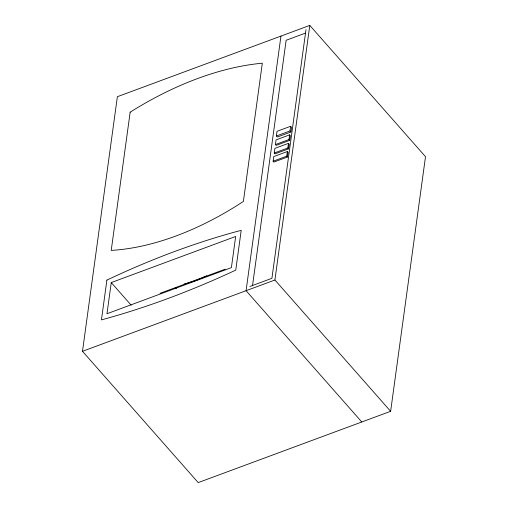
<?xml version="1.0" encoding="UTF-8"?>
<svg xmlns="http://www.w3.org/2000/svg" width="508" height="508" viewBox="0 0 508 508"><rect width="100%" height="100%" fill="white"/><g stroke="black" fill="none" stroke-linecap="round" stroke-linejoin="round"><path stroke-width="0.76" d="M82.493 351.307L117.367 96.704L309.791 25.4L425.507 156.693L390.633 411.296L198.209 482.6L82.493 351.307L274.917 280.003L309.791 25.4M111.252 282.575L106.978 313.741L231.394 267.64L235.668 236.474L111.252 282.575L131.121 305.124M280.949 36.087L246.075 290.69L361.791 421.983M252.501 285.826L286.137 40.272L305.238 33.198M276.384 135.992L277.025 131.318L290.601 126.289L291.516 127.33L290.874 132.004L277.298 137.033L276.384 135.992L289.96 130.962L290.601 126.289M273.139 161.227L273.78 156.553L287.357 151.524L288.087 152.356L287.445 157.029L273.869 162.058L273.139 161.227L286.715 156.197L287.357 151.524M274.263 153.035L274.904 148.361L288.474 143.332L289.211 144.164L288.569 148.838L274.993 153.867L274.263 153.035L287.839 148.006L288.474 143.332M275.425 144.564L276.066 139.891L289.636 134.861L290.366 135.693L289.725 140.367L276.155 145.396L275.425 144.564L288.995 139.535L289.636 134.861M305.987 29.616L271.92 278.308L249.879 286.474M160.001 293.326L225.196 269.164M289.96 130.962L290.874 132.004M288.995 139.535L289.725 140.367M287.839 148.006L288.569 148.838M286.715 156.197L287.445 157.029M274.917 280.003L390.633 411.296M175.292 287.369L176.339 288.557M206.546 275.8A99.346 67.539 7.8 0 1 184.087 284.023M106.89 280.105L101.441 319.881A682.676 393.637 -41.4 0 0 235.756 270.11L241.205 230.334A638.797 368.332 -41.4 0 0 106.89 280.105M130.162 112.173L111.227 250.393A232.296 133.947 -41.4 0 0 243.389 201.422L262.319 63.202A255.981 147.599 -41.4 0 0 130.162 112.173"/></g></svg>
